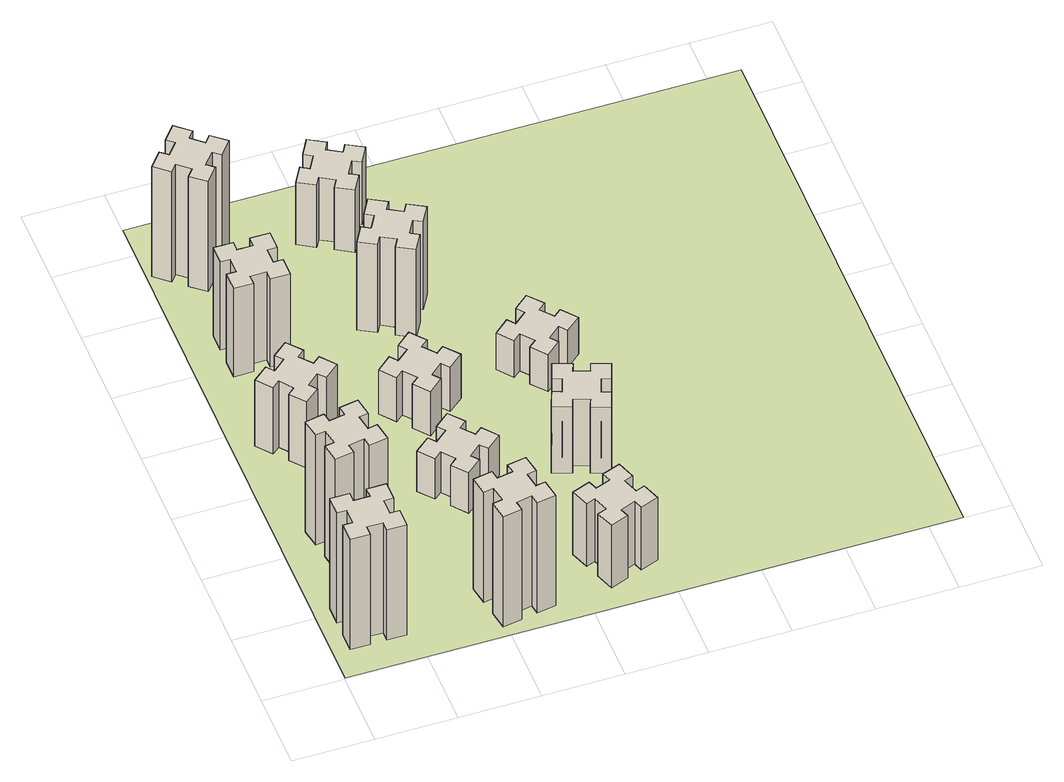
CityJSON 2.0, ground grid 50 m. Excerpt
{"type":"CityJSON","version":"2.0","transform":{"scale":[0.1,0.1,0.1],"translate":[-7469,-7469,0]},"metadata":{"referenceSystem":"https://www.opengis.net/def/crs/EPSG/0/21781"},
"CityObjects":{
"building1":{"type":"Building","attributes":{"class":"1000","function":"1000","usage":"1000","yearOfConstruction":2016,"roofType":"1000","measuredHeight":90,"storeysAboveGround":30,"storeysBelowGround":0},"geometry":[{"type":"Solid","lod":"1","boundaries":[[[[0,1,2,3,4,5,6,7,8,9,10,11,12,13,14,15,16,17,18,19]],[[17,16,20,21]],[[16,15,22,20]],[[15,14,23,22]],[[14,13,24,23]],[[13,12,25,24]],[[12,11,26,25]],[[11,10,27,26]],[[10,9,28,27]],[[9,8,29,28]],[[8,7,30,29]],[[7,6,31,30]],[[6,5,32,31]],[[5,4,33,32]],[[4,3,34,33]],[[3,2,35,34]],[[2,1,36,35]],[[1,0,37,36]],[[0,19,38,37]],[[19,18,39,38]],[[18,17,21,39]],[[24,25,26,27,28,29,30,31,32,33,34,35,36,37,38,39,21,20,22,23]]]]}]},
"building2":{"type":"Building","attributes":{"class":"1000","function":"1000","usage":"1000","yearOfConstruction":2016,"roofType":"1000","measuredHeight":90,"storeysAboveGround":30,"storeysBelowGround":0},"geometry":[{"type":"Solid","lod":"1","boundaries":[[[[40,41,42,43,44,45,46,47,48,49,50,51,52,53,54,55,56,57,58,59]],[[57,56,60,61]],[[56,55,62,60]],[[55,54,63,62]],[[54,53,64,63]],[[53,52,65,64]],[[52,51,66,65]],[[51,50,67,66]],[[50,49,68,67]],[[49,48,69,68]],[[48,47,70,69]],[[47,46,71,70]],[[46,45,72,71]],[[45,44,73,72]],[[44,43,74,73]],[[43,42,75,74]],[[42,41,76,75]],[[41,40,77,76]],[[40,59,78,77]],[[59,58,79,78]],[[58,57,61,79]],[[64,65,66,67,68,69,70,71,72,73,74,75,76,77,78,79,61,60,62,63]]]]}]},
"building3":{"type":"Building","attributes":{"class":"1000","function":"1000","usage":"1000","yearOfConstruction":2016,"roofType":"1000","measuredHeight":54,"storeysAboveGround":30,"storeysBelowGround":0},"geometry":[{"type":"Solid","lod":"1","boundaries":[[[[80,81,82,83,84,85,86,87,88,89,90,91,92,93,94,95,96,97,98,99]],[[97,96,100,101]],[[96,95,102,100]],[[95,94,103,102]],[[94,93,104,103]],[[93,92,105,104]],[[92,91,106,105]],[[91,90,107,106]],[[90,89,108,107]],[[89,88,109,108]],[[88,87,110,109]],[[87,86,111,110]],[[86,85,112,111]],[[85,84,113,112]],[[84,83,114,113]],[[83,82,115,114]],[[82,81,116,115]],[[81,80,117,116]],[[80,99,118,117]],[[99,98,119,118]],[[98,97,101,119]],[[104,105,106,107,108,109,110,111,112,113,114,115,116,117,118,119,101,100,102,103]]]]}]},
"building4":{"type":"Building","attributes":{"class":"1000","function":"1000","usage":"1000","yearOfConstruction":2016,"roofType":"1000","measuredHeight":72,"storeysAboveGround":30,"storeysBelowGround":0},"geometry":[{"type":"Solid","lod":"1","boundaries":[[[[120,121,122,123,124,125,126,127,128,129,130,131,132,133,134,135,136,137,138,139]],[[137,136,140,141]],[[136,135,142,140]],[[135,134,143,142]],[[134,133,144,143]],[[133,132,145,144]],[[132,131,146,145]],[[131,130,147,146]],[[130,129,148,147]],[[129,128,149,148]],[[128,127,150,149]],[[127,126,151,150]],[[126,125,152,151]],[[125,124,153,152]],[[124,123,154,153]],[[123,122,155,154]],[[122,121,156,155]],[[121,120,157,156]],[[120,139,158,157]],[[139,138,159,158]],[[138,137,141,159]],[[144,145,146,147,148,149,150,151,152,153,154,155,156,157,158,159,141,140,142,143]]]]}]},
"building5":{"type":"Building","attributes":{"class":"1000","function":"1000","usage":"1000","yearOfConstruction":2016,"roofType":"1000","measuredHeight":90,"storeysAboveGround":30,"storeysBelowGround":0},"geometry":[{"type":"Solid","lod":"1","boundaries":[[[[160,161,162,163,164,165,166,167,168,169,170,171,172,173,174,175,176,177,178,179]],[[177,176,180,181]],[[176,175,182,180]],[[175,174,183,182]],[[174,173,184,183]],[[173,172,185,184]],[[172,171,186,185]],[[171,170,187,186]],[[170,169,188,187]],[[169,168,189,188]],[[168,167,190,189]],[[167,166,191,190]],[[166,165,192,191]],[[165,164,193,192]],[[164,163,194,193]],[[163,162,195,194]],[[162,161,196,195]],[[161,160,197,196]],[[160,179,198,197]],[[179,178,199,198]],[[178,177,181,199]],[[184,185,186,187,188,189,190,191,192,193,194,195,196,197,198,199,181,180,182,183]]]]}]},
"building6":{"type":"Building","attributes":{"class":"1000","function":"1000","usage":"1000","yearOfConstruction":2016,"roofType":"1000","measuredHeight":90,"storeysAboveGround":30,"storeysBelowGround":0},"geometry":[{"type":"Solid","lod":"1","boundaries":[[[[200,201,202,203,204,205,206,207,208,209,210,211,212,213,214,215,216,217,218,219]],[[217,216,220,221]],[[216,215,222,220]],[[215,214,223,222]],[[214,213,224,223]],[[213,212,225,224]],[[212,211,226,225]],[[211,210,227,226]],[[210,209,228,227]],[[209,208,229,228]],[[208,207,230,229]],[[207,206,231,230]],[[206,205,232,231]],[[205,204,233,232]],[[204,203,234,233]],[[203,202,235,234]],[[202,201,236,235]],[[201,200,237,236]],[[200,219,238,237]],[[219,218,239,238]],[[218,217,221,239]],[[224,225,226,227,228,229,230,231,232,233,234,235,236,237,238,239,221,220,222,223]]]]}]},
"building7":{"type":"Building","attributes":{"class":"1000","function":"1000","usage":"1000","yearOfConstruction":2016,"roofType":"1000","measuredHeight":33,"storeysAboveGround":30,"storeysBelowGround":0},"geometry":[{"type":"Solid","lod":"1","boundaries":[[[[240,241,242,243,244,245,246,247,248,249,250,251,252,253,254,255,256,257,258,259]],[[257,256,260,261]],[[256,255,262,260]],[[255,254,263,262]],[[254,253,264,263]],[[253,252,265,264]],[[252,251,266,265]],[[251,250,267,266]],[[250,249,268,267]],[[249,248,269,268]],[[248,247,270,269]],[[247,246,271,270]],[[246,245,272,271]],[[245,244,273,272]],[[244,243,274,273]],[[243,242,275,274]],[[242,241,276,275]],[[241,240,277,276]],[[240,259,278,277]],[[259,258,279,278]],[[258,257,261,279]],[[264,265,266,267,268,269,270,271,272,273,274,275,276,277,278,279,261,260,262,263]]]]}]},
"building8":{"type":"Building","attributes":{"class":"1000","function":"1000","usage":"1000","yearOfConstruction":2016,"roofType":"1000","measuredHeight":36,"storeysAboveGround":30,"storeysBelowGround":0},"geometry":[{"type":"Solid","lod":"1","boundaries":[[[[280,281,282,283,284,285,286,287,288,289,290,291,292,293,294,295,296,297,298,299]],[[297,296,300,301]],[[296,295,302,300]],[[295,294,303,302]],[[294,293,304,303]],[[293,292,305,304]],[[292,291,306,305]],[[291,290,307,306]],[[290,289,308,307]],[[289,288,309,308]],[[288,287,310,309]],[[287,286,311,310]],[[286,285,312,311]],[[285,284,313,312]],[[284,283,314,313]],[[283,282,315,314]],[[282,281,316,315]],[[281,280,317,316]],[[280,299,318,317]],[[299,298,319,318]],[[298,297,301,319]],[[304,305,306,307,308,309,310,311,312,313,314,315,316,317,318,319,301,300,302,303]]]]}]},
"building9":{"type":"Building","attributes":{"class":"1000","function":"1000","usage":"1000","yearOfConstruction":2016,"roofType":"1000","measuredHeight":51,"storeysAboveGround":30,"storeysBelowGround":0},"geometry":[{"type":"Solid","lod":"1","boundaries":[[[[320,321,322,323,324,325,326,327,328,329,330,331,332,333,334,335,336,337,338,339]],[[337,336,340,341]],[[336,335,342,340]],[[335,334,343,342]],[[334,333,344,343]],[[333,332,345,344]],[[332,331,346,345]],[[331,330,347,346]],[[330,329,348,347]],[[329,328,349,348]],[[328,327,350,349]],[[327,326,351,350]],[[326,325,352,351]],[[325,324,353,352]],[[324,323,354,353]],[[323,322,355,354]],[[322,321,356,355]],[[321,320,357,356]],[[320,339,358,357]],[[339,338,359,358]],[[338,337,341,359]],[[344,345,346,347,348,349,350,351,352,353,354,355,356,357,358,359,341,340,342,343]]]]}]},
"building10":{"type":"Building","attributes":{"class":"1000","function":"1000","usage":"1000","yearOfConstruction":2016,"roofType":"1000","measuredHeight":72,"storeysAboveGround":30,"storeysBelowGround":0},"geometry":[{"type":"Solid","lod":"1","boundaries":[[[[360,361,362,363,364,365,366,367,368,369,370,371,372,373,374,375,376,377,378,379]],[[377,376,380,381]],[[376,375,382,380]],[[375,374,383,382]],[[374,373,384,383]],[[373,372,385,384]],[[372,371,386,385]],[[371,370,387,386]],[[370,369,388,387]],[[369,368,389,388]],[[368,367,390,389]],[[367,366,391,390]],[[366,365,392,391]],[[365,364,393,392]],[[364,363,394,393]],[[363,362,395,394]],[[362,361,396,395]],[[361,360,397,396]],[[360,379,398,397]],[[379,378,399,398]],[[378,377,381,399]],[[384,385,386,387,388,389,390,391,392,393,394,395,396,397,398,399,381,380,382,383]]]]}]},
"building11":{"type":"Building","attributes":{"class":"1000","function":"1000","usage":"1000","yearOfConstruction":2016,"roofType":"1000","measuredHeight":51,"storeysAboveGround":30,"storeysBelowGround":0},"geometry":[{"type":"Solid","lod":"1","boundaries":[[[[400,401,402,403,404,405,406,407,408,409,410,411,412,413,414,415,416,417,418,419]],[[417,416,420,421]],[[416,415,422,420]],[[415,414,423,422]],[[414,413,424,423]],[[413,412,425,424]],[[412,411,426,425]],[[411,410,427,426]],[[410,409,428,427]],[[409,408,429,428]],[[408,407,430,429]],[[407,406,431,430]],[[406,405,432,431]],[[405,404,433,432]],[[404,403,434,433]],[[403,402,435,434]],[[402,401,436,435]],[[401,400,437,436]],[[400,419,438,437]],[[419,418,439,438]],[[418,417,421,439]],[[424,425,426,427,428,429,430,431,432,433,434,435,436,437,438,439,421,420,422,423]]]]}]},
"building12":{"type":"Building","attributes":{"class":"1000","function":"1000","usage":"1000","yearOfConstruction":2016,"roofType":"1000","measuredHeight":54,"storeysAboveGround":30,"storeysBelowGround":0},"geometry":[{"type":"Solid","lod":"1","boundaries":[[[[440,441,442,443,444,445,446,447,448,449,450,451,452,453,454,455,456,457,458,459]],[[457,456,460,461]],[[456,455,462,460]],[[455,454,463,462]],[[454,453,464,463]],[[453,452,465,464]],[[452,451,466,465]],[[451,450,467,466]],[[450,449,468,467]],[[449,448,469,468]],[[448,447,470,469]],[[447,446,471,470]],[[446,445,472,471]],[[445,444,473,472]],[[444,443,474,473]],[[443,442,475,474]],[[442,441,476,475]],[[441,440,477,476]],[[440,459,478,477]],[[459,458,479,478]],[[458,457,461,479]],[[464,465,466,467,468,469,470,471,472,473,474,475,476,477,478,479,461,460,462,463]]]]}]},
"building13":{"type":"Building","attributes":{"class":"1000","function":"1000","usage":"1000","yearOfConstruction":2016,"roofType":"1000","measuredHeight":30,"storeysAboveGround":30,"storeysBelowGround":0},"geometry":[{"type":"Solid","lod":"1","boundaries":[[[[480,481,482,483,484,485,486,487,488,489,490,491,492,493,494,495,496,497,498,499]],[[497,496,500,501]],[[496,495,502,500]],[[495,494,503,502]],[[494,493,504,503]],[[493,492,505,504]],[[492,491,506,505]],[[491,490,507,506]],[[490,489,508,507]],[[489,488,509,508]],[[488,487,510,509]],[[487,486,511,510]],[[486,485,512,511]],[[485,484,513,512]],[[484,483,514,513]],[[483,482,515,514]],[[482,481,516,515]],[[481,480,517,516]],[[480,499,518,517]],[[499,498,519,518]],[[498,497,501,519]],[[504,505,506,507,508,509,510,511,512,513,514,515,516,517,518,519,501,500,502,503]]]]}]},
"landuse1":{"type":"LandUse","attributes":{"name":"plot1","function":"1010"},"geometry":[{"type":"MultiSurface","lod":"1","boundaries":[[[520,521,522,523]]]}]}
},
"vertices":[
[165,425,0],[165,325,0],[105,325,0],[105,205,0],[225,205,0],[225,265,0],[325,265,0],[325,205,0],[445,205,0],[445,325,0],[385,325,0],[385,425,0],[445,425,0],[445,545,0],[325,545,0],[325,485,0],[225,485,0],[225,545,0],[105,545,0],[105,425,0],[225,485,900],[225,545,900],[325,485,900],[325,545,900],[445,545,900],[445,425,900],[385,425,900],[385,325,900],[445,325,900],[445,205,900],[325,205,900],[325,265,900],[225,265,900],[225,205,900],[105,205,900],[105,325,900],[165,325,900],[165,425,900],[105,425,900],[105,545,900],
[492,985,0],[475,1084,0],[534,1094,0],[513,1212,0],[395,1191,0],[405,1132,0],[307,1115,0],[297,1174,0],[178,1153,0],[199,1035,0],[258,1045,0],[276,947,0],[217,937,0],[237,818,0],[356,839,0],[345,898,0],[444,916,0],[454,857,0],[572,877,0],[551,996,0],[444,916,900],[454,857,900],[345,898,900],[356,839,900],[237,818,900],[217,937,900],[276,947,900],[258,1045,900],[199,1035,900],[178,1153,900],[297,1174,900],[307,1115,900],[405,1132,900],[395,1191,900],[513,1212,900],[534,1094,900],[475,1084,900],[492,985,900],[551,996,900],[572,877,900],
[408,1739,0],[484,1803,0],[523,1757,0],[615,1834,0],[538,1926,0],[492,1888,0],[427,1964,0],[473,2003,0],[396,2095,0],[304,2018,0],[343,1972,0],[266,1907,0],[228,1953,0],[136,1876,0],[213,1784,0],[259,1823,0],[323,1746,0],[277,1708,0],[354,1616,0],[446,1693,0],[323,1746,540],[277,1708,540],[259,1823,540],[213,1784,540],[136,1876,540],[228,1953,540],[266,1907,540],[343,1972,540],[304,2018,540],[396,2095,540],[473,2003,540],[427,1964,540],[492,1888,540],[538,1926,540],[615,1834,540],[523,1757,540],[484,1803,540],[408,1739,540],[446,1693,540],[354,1616,540],
[485,2545,0],[485,2645,0],[545,2645,0],[545,2765,0],[425,2765,0],[425,2705,0],[325,2705,0],[325,2765,0],[205,2765,0],[205,2645,0],[265,2645,0],[265,2545,0],[205,2545,0],[205,2425,0],[325,2425,0],[325,2485,0],[425,2485,0],[425,2425,0],[545,2425,0],[545,2545,0],[425,2485,720],[425,2425,720],[325,2485,720],[325,2425,720],[205,2425,720],[205,2545,720],[265,2545,720],[265,2645,720],[205,2645,720],[205,2765,720],[325,2765,720],[325,2705,720],[425,2705,720],[425,2765,720],[545,2765,720],[545,2645,720],[485,2645,720],[485,2545,720],[545,2545,720],[545,2425,720],
[1232,245,0],[1215,344,0],[1274,354,0],[1253,472,0],[1135,451,0],[1145,392,0],[1047,375,0],[1037,434,0],[918,413,0],[939,295,0],[998,305,0],[1016,207,0],[957,197,0],[977,78,0],[1096,99,0],[1085,158,0],[1184,176,0],[1194,117,0],[1312,137,0],[1291,256,0],[1184,176,900],[1194,117,900],[1085,158,900],[1096,99,900],[977,78,900],[957,197,900],[1016,207,900],[998,305,900],[939,295,900],[918,413,900],[1037,434,900],[1047,375,900],[1145,392,900],[1135,451,900],[1253,472,900],[1274,354,900],[1215,344,900],[1232,245,900],[1291,256,900],[1312,137,900],
[384,3387,0],[308,3452,0],[346,3498,0],[254,3575,0],[177,3483,0],[223,3444,0],[159,3368,0],[113,3406,0],[36,3314,0],[128,3237,0],[166,3283,0],[243,3219,0],[204,3173,0],[296,3096,0],[373,3188,0],[327,3226,0],[392,3303,0],[438,3264,0],[515,3356,0],[423,3433,0],[392,3303,900],[438,3264,900],[327,3226,900],[373,3188,900],[296,3096,900],[204,3173,900],[243,3219,900],[166,3283,900],[128,3237,900],[36,3314,900],[113,3406,900],[159,3368,900],[223,3444,900],[177,3483,900],[254,3575,900],[346,3498,900],[308,3452,900],[384,3387,900],[423,3433,900],[515,3356,900],
[1083,1332,0],[1006,1267,0],[968,1313,0],[876,1236,0],[953,1144,0],[999,1183,0],[1063,1106,0],[1017,1068,0],[1094,976,0],[1186,1053,0],[1148,1099,0],[1224,1163,0],[1263,1117,0],[1355,1194,0],[1278,1286,0],[1232,1248,0],[1167,1324,0],[1213,1363,0],[1136,1455,0],[1044,1378,0],[1167,1324,330],[1213,1363,330],[1232,1248,330],[1278,1286,330],[1355,1194,330],[1263,1117,330],[1224,1163,330],[1148,1099,330],[1186,1053,330],[1094,976,330],[1017,1068,330],[1063,1106,330],[999,1183,330],[953,1144,330],[876,1236,330],[968,1313,330],[1006,1267,330],[1083,1332,330],[1044,1378,330],[1136,1455,330],
[1083,1972,0],[1006,1907,0],[968,1953,0],[876,1876,0],[953,1784,0],[999,1823,0],[1063,1746,0],[1017,1708,0],[1094,1616,0],[1186,1693,0],[1148,1739,0],[1224,1803,0],[1263,1757,0],[1355,1834,0],[1278,1926,0],[1232,1888,0],[1167,1964,0],[1213,2003,0],[1136,2095,0],[1044,2018,0],[1167,1964,360],[1213,2003,360],[1232,1888,360],[1278,1926,360],[1355,1834,360],[1263,1757,360],[1224,1803,360],[1148,1739,360],[1186,1693,360],[1094,1616,360],[1017,1708,360],[1063,1746,360],[999,1823,360],[953,1784,360],[876,1876,360],[968,1953,360],[1006,1907,360],[1083,1972,360],[1044,2018,360],[1136,2095,360],
[1765,496,0],[1671,462,0],[1650,518,0],[1537,477,0],[1579,364,0],[1635,385,0],[1669,291,0],[1613,270,0],[1654,157,0],[1767,199,0],[1746,255,0],[1840,289,0],[1860,233,0],[1973,274,0],[1932,387,0],[1876,366,0],[1842,460,0],[1898,480,0],[1857,593,0],[1744,552,0],[1842,460,510],[1898,480,510],[1876,366,510],[1932,387,510],[1973,274,510],[1860,233,510],[1840,289,510],[1746,255,510],[1767,199,510],[1654,157,510],[1613,270,510],[1669,291,510],[1635,385,510],[1579,364,510],[1537,477,510],[1650,518,510],[1671,462,510],[1765,496,510],[1744,552,510],[1857,593,510],
[1314,2666,0],[1227,2716,0],[1257,2768,0],[1153,2828,0],[1093,2724,0],[1145,2694,0],[1095,2607,0],[1043,2637,0],[983,2533,0],[1087,2473,0],[1117,2525,0],[1204,2475,0],[1174,2423,0],[1278,2363,0],[1338,2467,0],[1286,2497,0],[1336,2584,0],[1388,2554,0],[1448,2658,0],[1344,2718,0],[1336,2584,720],[1388,2554,720],[1286,2497,720],[1338,2467,720],[1278,2363,720],[1174,2423,720],[1204,2475,720],[1117,2525,720],[1087,2473,720],[983,2533,720],[1043,2637,720],[1095,2607,720],[1145,2694,720],[1093,2724,720],[1153,2828,720],[1257,2768,720],[1227,2716,720],[1314,2666,720],[1344,2718,720],[1448,2658,720],
[1214,3406,0],[1127,3456,0],[1157,3508,0],[1053,3568,0],[993,3464,0],[1045,3434,0],[995,3347,0],[943,3377,0],[883,3273,0],[987,3213,0],[1017,3265,0],[1104,3215,0],[1074,3163,0],[1178,3103,0],[1238,3207,0],[1186,3237,0],[1236,3324,0],[1288,3294,0],[1348,3398,0],[1244,3458,0],[1236,3324,510],[1288,3294,510],[1186,3237,510],[1238,3207,510],[1178,3103,510],[1074,3163,510],[1104,3215,510],[1017,3265,510],[987,3213,510],[883,3273,510],[943,3377,510],[995,3347,510],[1045,3434,510],[993,3464,510],[1053,3568,510],[1157,3508,510],[1127,3456,510],[1214,3406,510],[1244,3458,510],[1348,3398,510],
[1769,1300,0],[1735,1206,0],[1679,1227,0],[1637,1114,0],[1750,1073,0],[1771,1129,0],[1865,1095,0],[1844,1039,0],[1957,997,0],[1998,1110,0],[1942,1131,0],[1976,1225,0],[2032,1204,0],[2073,1317,0],[1960,1358,0],[1940,1302,0],[1846,1336,0],[1867,1392,0],[1754,1433,0],[1713,1320,0],[1846,1336,540],[1867,1392,540],[1940,1302,540],[1960,1358,540],[2073,1317,540],[2032,1204,540],[1976,1225,540],[1942,1131,540],[1998,1110,540],[1957,997,540],[1844,1039,540],[1865,1095,540],[1771,1129,540],[1750,1073,540],[1637,1114,540],[1679,1227,540],[1735,1206,540],[1769,1300,540],[1713,1320,540],[1754,1433,540],
[1972,1988,0],[1907,2064,0],[1953,2103,0],[1876,2195,0],[1784,2118,0],[1823,2072,0],[1746,2007,0],[1708,2053,0],[1616,1976,0],[1693,1884,0],[1739,1923,0],[1803,1846,0],[1757,1808,0],[1834,1716,0],[1926,1793,0],[1888,1839,0],[1964,1903,0],[2003,1857,0],[2095,1934,0],[2018,2026,0],[1964,1903,300],[2003,1857,300],[1888,1839,300],[1926,1793,300],[1834,1716,300],[1757,1808,300],[1803,1846,300],[1739,1923,300],[1693,1884,300],[1616,1976,300],[1708,2053,300],[1746,2007,300],[1823,2072,300],[1784,2118,300],[1876,2195,300],[1953,2103,300],[1907,2064,300],[1972,1988,300],[2018,2026,300],[2095,1934,300],
[5,3705,0],[3705,3705,0],[3705,5,0],[5,5,0]
]}
